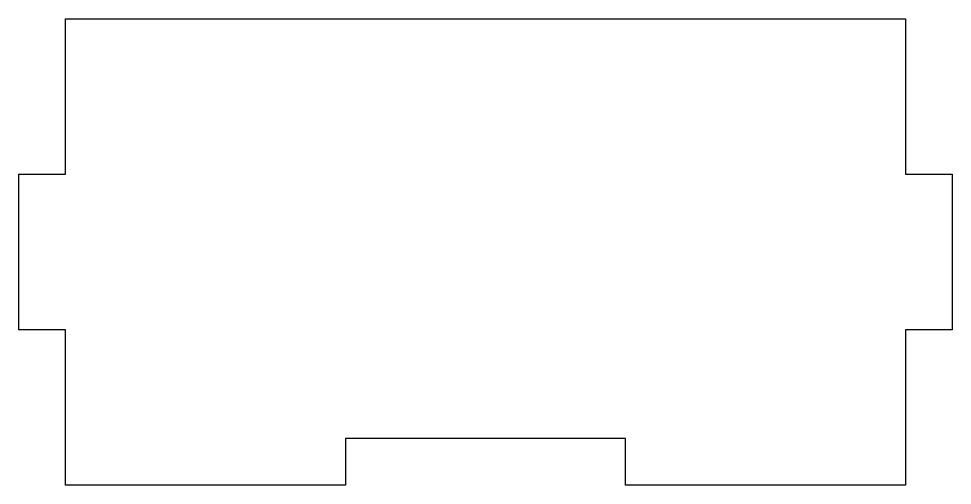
# Model space of a CAD drawing. Extents: x 0 to 60, y 42 to 72.
import ezdxf

# ---------------------------------------------------------------- set-up
doc = ezdxf.new("R2010")
doc.units = 0
doc.layers.get('0').update_dxf_attribs({"linetype": 'continuous'})

msp = doc.modelspace()

# ---------------------------------------------------------------- linework, layer by layer
at = {"color": 7}
msp.add_lwpolyline([(3, 72), (57, 72), (57, 62), (60, 62), (60, 52), (57, 52), (57, 42), (39, 42), (39, 45), (21, 45), (21, 42), (3, 42), (3, 52), (0, 52), (0, 62), (3, 62)], close=True, dxfattribs=at)

doc.saveas('drawing.dxf')
